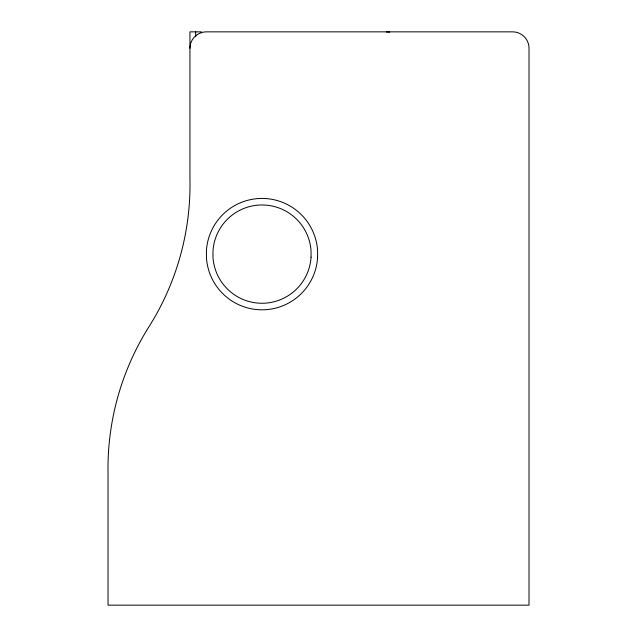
<?xml version="1.0" encoding="UTF-8"?>
<svg xmlns="http://www.w3.org/2000/svg" width="637" height="637" viewBox="0 0 637 637"><rect width="100%" height="100%" fill="white"/><g stroke="black" fill="none" stroke-linecap="round" stroke-linejoin="round"><path stroke-width="0.96" d="M387.145 31.866L386.5 31.85A16.379 16.379 0 0 1 389.701 32.169M201.411 32.861L201.411 31.866L189.945 31.85L189.945 178.774A266.099 266.099 0 0 1 189.667 198.226L189.444 202.112A266.099 266.099 0 0 1 148.994 326.693A266.035 266.035 0 0 0 108.043 474.111L108.043 605.15L529.013 605.15L529.013 48.229A16.379 16.379 0 0 0 512.626 31.85L206.324 31.85A16.379 16.379 0 0 0 189.945 48.229M195.678 31.866L195.678 36.651M317.6 257.619L317.6 250.62A55.69 55.69 0 0 0 262.014 198.425A55.69 55.69 0 0 0 206.436 250.62L206.436 257.619A55.69 55.69 0 0 0 262.014 309.813A55.69 55.69 0 0 0 317.6 257.619M311.055 257.205L311.055 251.034A49.137 49.137 0 0 0 262.014 204.979A49.137 49.137 0 0 0 212.973 251.034L212.973 257.205A49.137 49.137 0 0 0 262.014 303.26A49.137 49.137 0 0 0 311.055 257.205"/></g></svg>
